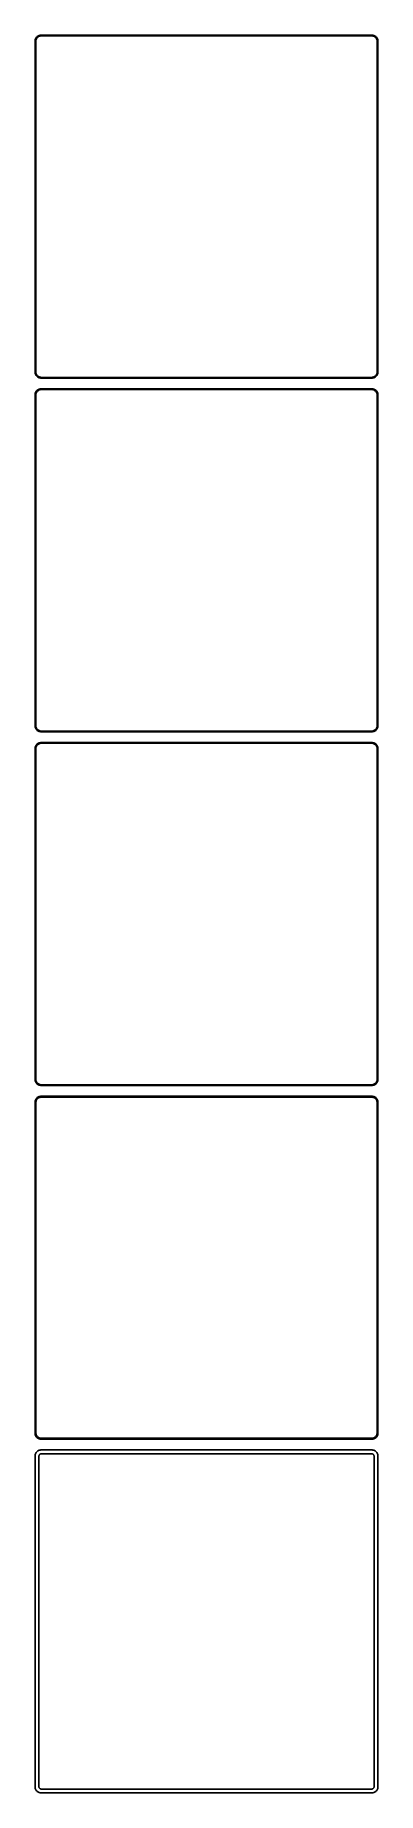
# Model space of a CAD drawing. Header units: metres. Extents: x -142 to 142, y 1328 to 2788.
import ezdxf

# ---------------------------------------------------------------- set-up
doc = ezdxf.new("R2010")
doc.units = ezdxf.units.M

msp = doc.modelspace()

# ---------------------------------------------------------------- linework, layer by layer
for p, q in [((-142.461, 2784.13), (-142.5, 2783.5)), ((-142.5, 2783.5), (-142.5, 2508.5)), ((-142.343, 2784.74), (-142.461, 2784.13)), ((-142.149, 2785.34), (-142.343, 2784.74)), ((-141.882, 2785.91), (-142.149, 2785.34)), ((-142, 2783.25), (-141.963, 2783.85)), ((-142, 2508.75), (-142, 2783.25)), ((-141.963, 2783.85), (-141.851, 2784.43)), ((-141.545, 2786.44), (-141.882, 2785.91)), ((-141.851, 2784.43), (-141.666, 2785)), ((-141.666, 2785), (-141.412, 2785.54)), ((-141.145, 2786.92), (-141.545, 2786.44)), ((-141.412, 2785.54), (-141.093, 2786.04)), ((-140.687, 2787.35), (-141.145, 2786.92)), ((-141.093, 2786.04), (-140.713, 2786.5)), ((-140.713, 2786.5), (-140.278, 2786.91)), ((-140.179, 2787.72), (-140.687, 2787.35)), ((-140.278, 2786.91), (-139.795, 2787.26)), ((-139.629, 2788.02), (-140.179, 2787.72)), ((-139.795, 2787.26), (-139.272, 2787.55)), ((-139.045, 2788.26), (-139.629, 2788.02)), ((-139.272, 2787.55), (-138.718, 2787.77)), ((-138.437, 2788.41), (-139.045, 2788.26)), ((-138.718, 2787.77), (-138.14, 2787.92)), ((-137.814, 2788.49), (-138.437, 2788.41)), ((-138.14, 2787.92), (-137.548, 2787.99)), ((137.814, 2788.49), (-137.814, 2788.49)), ((-137.548, 2787.99), (137.548, 2787.99)), ((137.548, 2787.99), (138.14, 2787.92)), ((138.437, 2788.41), (137.814, 2788.49)), ((138.14, 2787.92), (138.718, 2787.77)), ((139.045, 2788.26), (138.437, 2788.41)), ((138.718, 2787.77), (139.272, 2787.55)), ((139.629, 2788.02), (139.045, 2788.26)), ((139.272, 2787.55), (139.795, 2787.26)), ((140.179, 2787.72), (139.629, 2788.02)), ((139.795, 2787.26), (140.278, 2786.91)), ((140.687, 2787.35), (140.179, 2787.72)), ((140.278, 2786.91), (140.713, 2786.5)), ((141.145, 2786.92), (140.687, 2787.35)), ((140.713, 2786.5), (141.093, 2786.04)), ((141.093, 2786.04), (141.412, 2785.54)), ((141.545, 2786.44), (141.145, 2786.92)), ((141.412, 2785.54), (141.666, 2785)), ((141.882, 2785.91), (141.545, 2786.44)), ((141.666, 2785), (141.851, 2784.43)), ((141.851, 2784.43), (141.963, 2783.85)), ((142.149, 2785.34), (141.882, 2785.91)), ((141.963, 2783.85), (142, 2783.25)), ((142, 2783.25), (142, 2508.75)), ((142.343, 2784.74), (142.149, 2785.34)), ((142.461, 2784.13), (142.343, 2784.74)), ((142.5, 2783.5), (142.461, 2784.13)), ((142.5, 2508.5), (142.5, 2783.5)), ((-142.5, 2508.5), (-142.461, 2507.87)), ((-142.461, 2507.87), (-142.343, 2507.26)), ((-142.343, 2507.26), (-142.149, 2506.66)), ((-142.149, 2506.66), (-141.882, 2506.09)), ((-141.963, 2508.15), (-142, 2508.75)), ((-141.851, 2507.57), (-141.963, 2508.15)), ((-141.882, 2506.09), (-141.545, 2505.56)), ((-141.666, 2507), (-141.851, 2507.57)), ((-141.412, 2506.46), (-141.666, 2507)), ((-141.545, 2505.56), (-141.145, 2505.08)), ((-141.093, 2505.96), (-141.412, 2506.46)), ((-141.145, 2505.08), (-140.687, 2504.65)), ((-140.713, 2505.5), (-141.093, 2505.96)), ((-140.278, 2505.09), (-140.713, 2505.5)), ((-140.687, 2504.65), (-140.179, 2504.28)), ((-139.795, 2504.74), (-140.278, 2505.09)), ((-140.179, 2504.28), (-139.629, 2503.98)), ((-139.272, 2504.45), (-139.795, 2504.74)), ((-139.629, 2503.98), (-139.045, 2503.74)), ((-138.718, 2504.23), (-139.272, 2504.45)), ((-139.045, 2503.74), (-138.437, 2503.59)), ((-138.14, 2504.08), (-138.718, 2504.23)), ((-138.437, 2503.59), (-137.814, 2503.51)), ((-137.548, 2504.01), (-138.14, 2504.08)), ((-137.814, 2503.51), (137.814, 2503.51)), ((137.548, 2504.01), (-137.548, 2504.01)), ((138.14, 2504.08), (137.548, 2504.01)), ((137.814, 2503.51), (138.437, 2503.59)), ((138.718, 2504.23), (138.14, 2504.08)), ((138.437, 2503.59), (139.045, 2503.74)), ((139.272, 2504.45), (138.718, 2504.23)), ((139.045, 2503.74), (139.629, 2503.98)), ((139.795, 2504.74), (139.272, 2504.45)), ((139.629, 2503.98), (140.179, 2504.28)), ((140.278, 2505.09), (139.795, 2504.74)), ((140.179, 2504.28), (140.687, 2504.65)), ((140.713, 2505.5), (140.278, 2505.09)), ((140.687, 2504.65), (141.145, 2505.08)), ((141.093, 2505.96), (140.713, 2505.5)), ((141.412, 2506.46), (141.093, 2505.96)), ((141.145, 2505.08), (141.545, 2505.56)), ((141.666, 2507), (141.412, 2506.46)), ((141.545, 2505.56), (141.882, 2506.09)), ((141.851, 2507.57), (141.666, 2507)), ((141.963, 2508.15), (141.851, 2507.57)), ((141.882, 2506.09), (142.149, 2506.66)), ((142, 2508.75), (141.963, 2508.15)), ((142.149, 2506.66), (142.343, 2507.26)), ((142.343, 2507.26), (142.461, 2507.87)), ((142.461, 2507.87), (142.5, 2508.5)), ((-142.461, 2490.13), (-142.5, 2489.5)), ((-142.5, 2489.5), (-142.5, 2214.5)), ((-142.343, 2490.74), (-142.461, 2490.13)), ((-142.149, 2491.34), (-142.343, 2490.74)), ((-141.882, 2491.91), (-142.149, 2491.34)), ((-142, 2489.25), (-141.963, 2489.85)), ((-142, 2214.75), (-142, 2489.25)), ((-141.963, 2489.85), (-141.851, 2490.43)), ((-141.545, 2492.44), (-141.882, 2491.91)), ((-141.851, 2490.43), (-141.666, 2491)), ((-141.666, 2491), (-141.412, 2491.54)), ((-141.145, 2492.92), (-141.545, 2492.44)), ((-141.412, 2491.54), (-141.093, 2492.04)), ((-140.687, 2493.35), (-141.145, 2492.92)), ((-141.093, 2492.04), (-140.713, 2492.5)), ((-140.713, 2492.5), (-140.278, 2492.91)), ((-140.179, 2493.72), (-140.687, 2493.35)), ((-140.278, 2492.91), (-139.795, 2493.26)), ((-139.629, 2494.02), (-140.179, 2493.72)), ((-139.795, 2493.26), (-139.272, 2493.55)), ((-139.045, 2494.26), (-139.629, 2494.02)), ((-139.272, 2493.55), (-138.718, 2493.77)), ((-138.437, 2494.41), (-139.045, 2494.26)), ((-138.718, 2493.77), (-138.14, 2493.92)), ((-137.814, 2494.49), (-138.437, 2494.41)), ((-138.14, 2493.92), (-137.548, 2493.99)), ((137.814, 2494.49), (-137.814, 2494.49)), ((-137.548, 2493.99), (137.548, 2493.99)), ((137.548, 2493.99), (138.14, 2493.92)), ((138.437, 2494.41), (137.814, 2494.49)), ((138.14, 2493.92), (138.718, 2493.77)), ((139.045, 2494.26), (138.437, 2494.41)), ((138.718, 2493.77), (139.272, 2493.55)), ((139.629, 2494.02), (139.045, 2494.26)), ((139.272, 2493.55), (139.795, 2493.26)), ((140.179, 2493.72), (139.629, 2494.02)), ((139.795, 2493.26), (140.278, 2492.91)), ((140.687, 2493.35), (140.179, 2493.72)), ((140.278, 2492.91), (140.713, 2492.5)), ((141.145, 2492.92), (140.687, 2493.35)), ((140.713, 2492.5), (141.093, 2492.04)), ((141.093, 2492.04), (141.412, 2491.54)), ((141.545, 2492.44), (141.145, 2492.92)), ((141.412, 2491.54), (141.666, 2491)), ((141.882, 2491.91), (141.545, 2492.44)), ((141.666, 2491), (141.851, 2490.43)), ((141.851, 2490.43), (141.963, 2489.85)), ((142.149, 2491.34), (141.882, 2491.91)), ((141.963, 2489.85), (142, 2489.25)), ((142, 2489.25), (142, 2214.75)), ((142.343, 2490.74), (142.149, 2491.34)), ((142.461, 2490.13), (142.343, 2490.74)), ((142.5, 2489.5), (142.461, 2490.13)), ((142.5, 2214.5), (142.5, 2489.5)), ((-142.5, 2214.5), (-142.461, 2213.87)), ((-142.461, 2213.87), (-142.343, 2213.26)), ((-142.343, 2213.26), (-142.149, 2212.66)), ((-142.149, 2212.66), (-141.882, 2212.09)), ((-141.963, 2214.15), (-142, 2214.75)), ((-141.851, 2213.57), (-141.963, 2214.15)), ((-141.882, 2212.09), (-141.545, 2211.56)), ((-141.666, 2213), (-141.851, 2213.57)), ((-141.412, 2212.46), (-141.666, 2213)), ((-141.545, 2211.56), (-141.145, 2211.08)), ((-141.093, 2211.96), (-141.412, 2212.46)), ((-141.145, 2211.08), (-140.687, 2210.65)), ((-140.713, 2211.5), (-141.093, 2211.96)), ((-140.278, 2211.09), (-140.713, 2211.5)), ((-140.687, 2210.65), (-140.179, 2210.28)), ((-139.795, 2210.74), (-140.278, 2211.09)), ((-140.179, 2210.28), (-139.629, 2209.98)), ((-139.272, 2210.45), (-139.795, 2210.74)), ((-139.629, 2209.98), (-139.045, 2209.74)), ((-138.718, 2210.23), (-139.272, 2210.45)), ((-139.045, 2209.74), (-138.437, 2209.59)), ((-138.14, 2210.08), (-138.718, 2210.23)), ((-138.437, 2209.59), (-137.814, 2209.51)), ((-137.548, 2210.01), (-138.14, 2210.08)), ((-137.814, 2209.51), (137.814, 2209.51)), ((137.548, 2210.01), (-137.548, 2210.01)), ((138.14, 2210.08), (137.548, 2210.01)), ((137.814, 2209.51), (138.437, 2209.59)), ((138.718, 2210.23), (138.14, 2210.08)), ((138.437, 2209.59), (139.045, 2209.74)), ((139.272, 2210.45), (138.718, 2210.23)), ((139.045, 2209.74), (139.629, 2209.98)), ((139.795, 2210.74), (139.272, 2210.45)), ((139.629, 2209.98), (140.179, 2210.28)), ((140.278, 2211.09), (139.795, 2210.74)), ((140.179, 2210.28), (140.687, 2210.65)), ((140.713, 2211.5), (140.278, 2211.09)), ((140.687, 2210.65), (141.145, 2211.08)), ((141.093, 2211.96), (140.713, 2211.5)), ((141.412, 2212.46), (141.093, 2211.96)), ((141.145, 2211.08), (141.545, 2211.56)), ((141.666, 2213), (141.412, 2212.46)), ((141.545, 2211.56), (141.882, 2212.09)), ((141.851, 2213.57), (141.666, 2213)), ((141.963, 2214.15), (141.851, 2213.57)), ((141.882, 2212.09), (142.149, 2212.66)), ((142, 2214.75), (141.963, 2214.15)), ((142.149, 2212.66), (142.343, 2213.26)), ((142.343, 2213.26), (142.461, 2213.87)), ((142.461, 2213.87), (142.5, 2214.5)), ((-142.461, 2196.13), (-142.5, 2195.5)), ((-142.5, 2195.5), (-142.5, 1920.5)), ((-142.343, 2196.74), (-142.461, 2196.13)), ((-142.149, 2197.34), (-142.343, 2196.74)), ((-141.882, 2197.91), (-142.149, 2197.34)), ((-142, 2195.25), (-141.963, 2195.85)), ((-142, 1920.75), (-142, 2195.25)), ((-141.963, 2195.85), (-141.851, 2196.43)), ((-141.545, 2198.44), (-141.882, 2197.91)), ((-141.851, 2196.43), (-141.666, 2197)), ((-141.666, 2197), (-141.412, 2197.54)), ((-141.145, 2198.92), (-141.545, 2198.44)), ((-141.412, 2197.54), (-141.093, 2198.04)), ((-140.687, 2199.35), (-141.145, 2198.92)), ((-141.093, 2198.04), (-140.713, 2198.5)), ((-140.713, 2198.5), (-140.278, 2198.91)), ((-140.179, 2199.72), (-140.687, 2199.35)), ((-140.278, 2198.91), (-139.795, 2199.26)), ((-139.629, 2200.02), (-140.179, 2199.72)), ((-139.795, 2199.26), (-139.272, 2199.55)), ((-139.045, 2200.26), (-139.629, 2200.02)), ((-139.272, 2199.55), (-138.718, 2199.77)), ((-138.437, 2200.41), (-139.045, 2200.26)), ((-138.718, 2199.77), (-138.14, 2199.92)), ((-137.814, 2200.49), (-138.437, 2200.41)), ((-138.14, 2199.92), (-137.548, 2199.99)), ((137.814, 2200.49), (-137.814, 2200.49)), ((-137.548, 2199.99), (137.548, 2199.99)), ((137.548, 2199.99), (138.14, 2199.92)), ((138.437, 2200.41), (137.814, 2200.49)), ((138.14, 2199.92), (138.718, 2199.77)), ((139.045, 2200.26), (138.437, 2200.41)), ((138.718, 2199.77), (139.272, 2199.55)), ((139.629, 2200.02), (139.045, 2200.26)), ((139.272, 2199.55), (139.795, 2199.26)), ((140.179, 2199.72), (139.629, 2200.02)), ((139.795, 2199.26), (140.278, 2198.91)), ((140.687, 2199.35), (140.179, 2199.72)), ((140.278, 2198.91), (140.713, 2198.5)), ((141.145, 2198.92), (140.687, 2199.35)), ((140.713, 2198.5), (141.093, 2198.04)), ((141.093, 2198.04), (141.412, 2197.54)), ((141.545, 2198.44), (141.145, 2198.92)), ((141.412, 2197.54), (141.666, 2197)), ((141.882, 2197.91), (141.545, 2198.44)), ((141.666, 2197), (141.851, 2196.43)), ((141.851, 2196.43), (141.963, 2195.85)), ((142.149, 2197.34), (141.882, 2197.91)), ((141.963, 2195.85), (142, 2195.25)), ((142, 2195.25), (142, 1920.75)), ((142.343, 2196.74), (142.149, 2197.34)), ((142.461, 2196.13), (142.343, 2196.74)), ((142.5, 2195.5), (142.461, 2196.13)), ((142.5, 1920.5), (142.5, 2195.5)), ((-142.5, 1920.5), (-142.461, 1919.87)), ((-142.461, 1919.87), (-142.343, 1919.26)), ((-142.343, 1919.26), (-142.149, 1918.66)), ((-142.149, 1918.66), (-141.882, 1918.09)), ((-141.963, 1920.15), (-142, 1920.75)), ((-141.851, 1919.57), (-141.963, 1920.15)), ((-141.882, 1918.09), (-141.545, 1917.56)), ((-141.666, 1919), (-141.851, 1919.57)), ((-141.412, 1918.46), (-141.666, 1919)), ((-141.545, 1917.56), (-141.145, 1917.08)), ((-141.093, 1917.96), (-141.412, 1918.46)), ((-141.145, 1917.08), (-140.687, 1916.65)), ((-140.713, 1917.5), (-141.093, 1917.96)), ((-140.278, 1917.09), (-140.713, 1917.5)), ((-140.687, 1916.65), (-140.179, 1916.28)), ((-139.795, 1916.74), (-140.278, 1917.09)), ((-140.179, 1916.28), (-139.629, 1915.98)), ((-139.272, 1916.45), (-139.795, 1916.74)), ((-139.629, 1915.98), (-139.045, 1915.74)), ((-138.718, 1916.23), (-139.272, 1916.45)), ((-139.045, 1915.74), (-138.437, 1915.59)), ((-138.14, 1916.08), (-138.718, 1916.23)), ((-138.437, 1915.59), (-137.814, 1915.51)), ((-137.548, 1916.01), (-138.14, 1916.08)), ((-137.814, 1915.51), (137.814, 1915.51)), ((137.548, 1916.01), (-137.548, 1916.01)), ((138.14, 1916.08), (137.548, 1916.01)), ((137.814, 1915.51), (138.437, 1915.59)), ((138.718, 1916.23), (138.14, 1916.08)), ((138.437, 1915.59), (139.045, 1915.74)), ((139.272, 1916.45), (138.718, 1916.23)), ((139.045, 1915.74), (139.629, 1915.98)), ((139.795, 1916.74), (139.272, 1916.45)), ((139.629, 1915.98), (140.179, 1916.28)), ((140.278, 1917.09), (139.795, 1916.74)), ((140.179, 1916.28), (140.687, 1916.65)), ((140.713, 1917.5), (140.278, 1917.09)), ((140.687, 1916.65), (141.145, 1917.08)), ((141.093, 1917.96), (140.713, 1917.5)), ((141.412, 1918.46), (141.093, 1917.96)), ((141.145, 1917.08), (141.545, 1917.56)), ((141.666, 1919), (141.412, 1918.46)), ((141.545, 1917.56), (141.882, 1918.09)), ((141.851, 1919.57), (141.666, 1919)), ((141.963, 1920.15), (141.851, 1919.57)), ((141.882, 1918.09), (142.149, 1918.66)), ((142, 1920.75), (141.963, 1920.15)), ((142.149, 1918.66), (142.343, 1919.26)), ((142.343, 1919.26), (142.461, 1919.87)), ((142.461, 1919.87), (142.5, 1920.5)), ((-142.461, 1902.13), (-142.5, 1901.5)), ((-142.5, 1901.5), (-142.5, 1626.5)), ((-142.343, 1902.74), (-142.461, 1902.13)), ((-142.149, 1903.34), (-142.343, 1902.74)), ((-141.882, 1903.91), (-142.149, 1903.34)), ((-141.545, 1904.44), (-141.882, 1903.91)), ((-141.828, 1901.25), (-141.792, 1901.82)), ((-141.828, 1626.75), (-141.828, 1901.25)), ((-141.792, 1901.82), (-141.685, 1902.39)), ((-141.685, 1902.39), (-141.507, 1902.94)), ((-141.145, 1904.92), (-141.545, 1904.44)), ((-141.507, 1902.94), (-141.262, 1903.46)), ((-141.262, 1903.46), (-140.954, 1903.94)), ((-140.687, 1905.35), (-141.145, 1904.92)), ((-140.954, 1903.94), (-140.588, 1904.38)), ((-140.179, 1905.72), (-140.687, 1905.35)), ((-140.588, 1904.38), (-140.168, 1904.78)), ((-139.629, 1906.02), (-140.179, 1905.72)), ((-140.168, 1904.78), (-139.703, 1905.12)), ((-139.703, 1905.12), (-139.199, 1905.39)), ((-139.045, 1906.26), (-139.629, 1906.02)), ((-139.199, 1905.39), (-138.665, 1905.6)), ((-138.437, 1906.41), (-139.045, 1906.26)), ((-138.665, 1905.6), (-138.108, 1905.75)), ((-137.814, 1906.49), (-138.437, 1906.41)), ((-138.108, 1905.75), (-137.537, 1905.82)), ((137.814, 1906.49), (-137.814, 1906.49)), ((-137.537, 1905.82), (137.537, 1905.82)), ((137.537, 1905.82), (138.108, 1905.75)), ((138.437, 1906.41), (137.814, 1906.49)), ((138.108, 1905.75), (138.665, 1905.6)), ((139.045, 1906.26), (138.437, 1906.41)), ((138.665, 1905.6), (139.199, 1905.39)), ((139.629, 1906.02), (139.045, 1906.26)), ((139.199, 1905.39), (139.703, 1905.12)), ((140.179, 1905.72), (139.629, 1906.02)), ((139.703, 1905.12), (140.168, 1904.78)), ((140.168, 1904.78), (140.588, 1904.38)), ((140.687, 1905.35), (140.179, 1905.72)), ((140.588, 1904.38), (140.954, 1903.94)), ((141.145, 1904.92), (140.687, 1905.35)), ((140.954, 1903.94), (141.262, 1903.46)), ((141.545, 1904.44), (141.145, 1904.92)), ((141.262, 1903.46), (141.507, 1902.94)), ((141.507, 1902.94), (141.685, 1902.39)), ((141.882, 1903.91), (141.545, 1904.44)), ((141.685, 1902.39), (141.792, 1901.82)), ((141.792, 1901.82), (141.828, 1901.25)), ((141.828, 1901.25), (141.828, 1626.75)), ((142.149, 1903.34), (141.882, 1903.91)), ((142.343, 1902.74), (142.149, 1903.34)), ((142.461, 1902.13), (142.343, 1902.74)), ((142.5, 1901.5), (142.461, 1902.13)), ((142.5, 1626.5), (142.5, 1901.5)), ((-142.5, 1626.5), (-142.461, 1625.87)), ((-142.461, 1625.87), (-142.343, 1625.26)), ((-142.343, 1625.26), (-142.149, 1624.66)), ((-142.149, 1624.66), (-141.882, 1624.09)), ((-141.882, 1624.09), (-141.545, 1623.56)), ((-141.792, 1626.18), (-141.828, 1626.75)), ((-141.685, 1625.61), (-141.792, 1626.18)), ((-141.507, 1625.06), (-141.685, 1625.61)), ((-141.545, 1623.56), (-141.145, 1623.08)), ((-141.262, 1624.54), (-141.507, 1625.06)), ((-140.954, 1624.06), (-141.262, 1624.54)), ((-141.145, 1623.08), (-140.687, 1622.65)), ((-140.588, 1623.62), (-140.954, 1624.06)), ((-140.687, 1622.65), (-140.179, 1622.28)), ((-140.168, 1623.22), (-140.588, 1623.62)), ((-140.179, 1622.28), (-139.629, 1621.98)), ((-139.703, 1622.88), (-140.168, 1623.22)), ((-139.199, 1622.61), (-139.703, 1622.88)), ((-139.629, 1621.98), (-139.045, 1621.74)), ((-138.665, 1622.4), (-139.199, 1622.61)), ((-139.045, 1621.74), (-138.437, 1621.59)), ((-138.108, 1622.25), (-138.665, 1622.4)), ((-137.537, 1622.18), (-138.108, 1622.25)), ((137.537, 1622.18), (-137.537, 1622.18)), ((138.108, 1622.25), (137.537, 1622.18)), ((138.665, 1622.4), (138.108, 1622.25)), ((138.437, 1621.59), (139.045, 1621.74)), ((139.199, 1622.61), (138.665, 1622.4)), ((139.045, 1621.74), (139.629, 1621.98)), ((139.703, 1622.88), (139.199, 1622.61)), ((139.629, 1621.98), (140.179, 1622.28)), ((140.168, 1623.22), (139.703, 1622.88)), ((140.588, 1623.62), (140.168, 1623.22)), ((140.179, 1622.28), (140.687, 1622.65)), ((140.954, 1624.06), (140.588, 1623.62)), ((140.687, 1622.65), (141.145, 1623.08)), ((141.262, 1624.54), (140.954, 1624.06)), ((141.145, 1623.08), (141.545, 1623.56)), ((141.507, 1625.06), (141.262, 1624.54)), ((141.685, 1625.61), (141.507, 1625.06)), ((141.545, 1623.56), (141.882, 1624.09)), ((141.792, 1626.18), (141.685, 1625.61)), ((141.828, 1626.75), (141.792, 1626.18)), ((141.882, 1624.09), (142.149, 1624.66)), ((142.149, 1624.66), (142.343, 1625.26)), ((142.343, 1625.26), (142.461, 1625.87)), ((142.461, 1625.87), (142.5, 1626.5)), ((-142.461, 1608.13), (-142.5, 1607.5)), ((-142.5, 1607.5), (-142.5, 1332.5)), ((-142.343, 1608.74), (-142.461, 1608.13)), ((-142.149, 1609.34), (-142.343, 1608.74)), ((-141.882, 1609.91), (-142.149, 1609.34)), ((-141.545, 1610.44), (-141.882, 1609.91)), ((-141.145, 1610.92), (-141.545, 1610.44)), ((-140.687, 1611.35), (-141.145, 1610.92)), ((-140.179, 1611.72), (-140.687, 1611.35)), ((-139.629, 1612.02), (-140.179, 1611.72)), ((-139.045, 1612.26), (-139.629, 1612.02)), ((-139.36, 1607.25), (-139.343, 1607.51)), ((-139.36, 1332.75), (-139.36, 1607.25)), ((-139.343, 1607.51), (-139.293, 1607.77)), ((-139.293, 1607.77), (-139.211, 1608.03)), ((-139.211, 1608.03), (-139.099, 1608.27)), ((-139.099, 1608.27), (-138.957, 1608.49)), ((-138.437, 1612.41), (-139.045, 1612.26)), ((-138.957, 1608.49), (-138.788, 1608.69)), ((-138.788, 1608.69), (-138.595, 1608.88)), ((-138.595, 1608.88), (-138.38, 1609.03)), ((-138.437, 1621.59), (-137.814, 1621.51)), ((-137.814, 1612.49), (-138.437, 1612.41)), ((-138.38, 1609.03), (-138.148, 1609.16)), ((-138.148, 1609.16), (-137.902, 1609.26)), ((-137.902, 1609.26), (-137.645, 1609.32)), ((-137.814, 1621.51), (137.814, 1621.51)), ((137.814, 1612.49), (-137.814, 1612.49)), ((-137.645, 1609.32), (-137.382, 1609.36)), ((-137.382, 1609.36), (137.382, 1609.36)), ((137.382, 1609.36), (137.645, 1609.32)), ((137.645, 1609.32), (137.902, 1609.26)), ((137.814, 1621.51), (138.437, 1621.59)), ((138.437, 1612.41), (137.814, 1612.49)), ((137.902, 1609.26), (138.148, 1609.16)), ((138.148, 1609.16), (138.38, 1609.03)), ((138.38, 1609.03), (138.595, 1608.88)), ((139.045, 1612.26), (138.437, 1612.41)), ((138.595, 1608.88), (138.788, 1608.69)), ((138.788, 1608.69), (138.957, 1608.49)), ((138.957, 1608.49), (139.099, 1608.27)), ((139.629, 1612.02), (139.045, 1612.26)), ((139.099, 1608.27), (139.211, 1608.03)), ((139.211, 1608.03), (139.293, 1607.77)), ((139.293, 1607.77), (139.343, 1607.51)), ((139.343, 1607.51), (139.36, 1607.25)), ((139.36, 1607.25), (139.36, 1332.75)), ((140.179, 1611.72), (139.629, 1612.02)), ((140.687, 1611.35), (140.179, 1611.72)), ((141.145, 1610.92), (140.687, 1611.35)), ((141.545, 1610.44), (141.145, 1610.92)), ((141.882, 1609.91), (141.545, 1610.44)), ((142.149, 1609.34), (141.882, 1609.91)), ((142.343, 1608.74), (142.149, 1609.34)), ((142.461, 1608.13), (142.343, 1608.74)), ((142.5, 1607.5), (142.461, 1608.13)), ((142.5, 1332.5), (142.5, 1607.5)), ((-142.5, 1332.5), (-142.461, 1331.87)), ((-142.461, 1331.87), (-142.343, 1331.26)), ((-142.343, 1331.26), (-142.149, 1330.66)), ((-142.149, 1330.66), (-141.882, 1330.09)), ((-141.882, 1330.09), (-141.545, 1329.56)), ((-141.545, 1329.56), (-141.145, 1329.08)), ((-139.343, 1332.49), (-139.36, 1332.75)), ((-139.293, 1332.23), (-139.343, 1332.49)), ((-139.211, 1331.97), (-139.293, 1332.23)), ((-139.099, 1331.73), (-139.211, 1331.97)), ((-138.957, 1331.51), (-139.099, 1331.73)), ((-138.788, 1331.31), (-138.957, 1331.51)), ((-138.595, 1331.12), (-138.788, 1331.31)), ((-138.38, 1330.97), (-138.595, 1331.12)), ((-138.148, 1330.84), (-138.38, 1330.97)), ((-137.902, 1330.74), (-138.148, 1330.84)), ((-137.645, 1330.68), (-137.902, 1330.74)), ((-137.382, 1330.64), (-137.645, 1330.68)), ((137.382, 1330.64), (-137.382, 1330.64)), ((137.645, 1330.68), (137.382, 1330.64)), ((137.902, 1330.74), (137.645, 1330.68)), ((138.148, 1330.84), (137.902, 1330.74)), ((138.38, 1330.97), (138.148, 1330.84)), ((138.595, 1331.12), (138.38, 1330.97)), ((138.788, 1331.31), (138.595, 1331.12)), ((138.957, 1331.51), (138.788, 1331.31)), ((139.099, 1331.73), (138.957, 1331.51)), ((139.211, 1331.97), (139.099, 1331.73)), ((139.293, 1332.23), (139.211, 1331.97)), ((139.343, 1332.49), (139.293, 1332.23)), ((139.36, 1332.75), (139.343, 1332.49)), ((141.145, 1329.08), (141.545, 1329.56)), ((141.545, 1329.56), (141.882, 1330.09)), ((141.882, 1330.09), (142.149, 1330.66)), ((142.149, 1330.66), (142.343, 1331.26)), ((142.343, 1331.26), (142.461, 1331.87)), ((142.461, 1331.87), (142.5, 1332.5)), ((-141.145, 1329.08), (-140.687, 1328.65)), ((-140.687, 1328.65), (-140.179, 1328.28)), ((-140.179, 1328.28), (-139.629, 1327.98)), ((-139.629, 1327.98), (-139.045, 1327.74)), ((-139.045, 1327.74), (-138.437, 1327.59)), ((-138.437, 1327.59), (-137.814, 1327.51)), ((-137.814, 1327.51), (137.814, 1327.51)), ((137.814, 1327.51), (138.437, 1327.59)), ((138.437, 1327.59), (139.045, 1327.74)), ((139.045, 1327.74), (139.629, 1327.98)), ((139.629, 1327.98), (140.179, 1328.28)), ((140.179, 1328.28), (140.687, 1328.65)), ((140.687, 1328.65), (141.145, 1329.08))]:
    msp.add_line(p, q)

doc.saveas('drawing.dxf')
